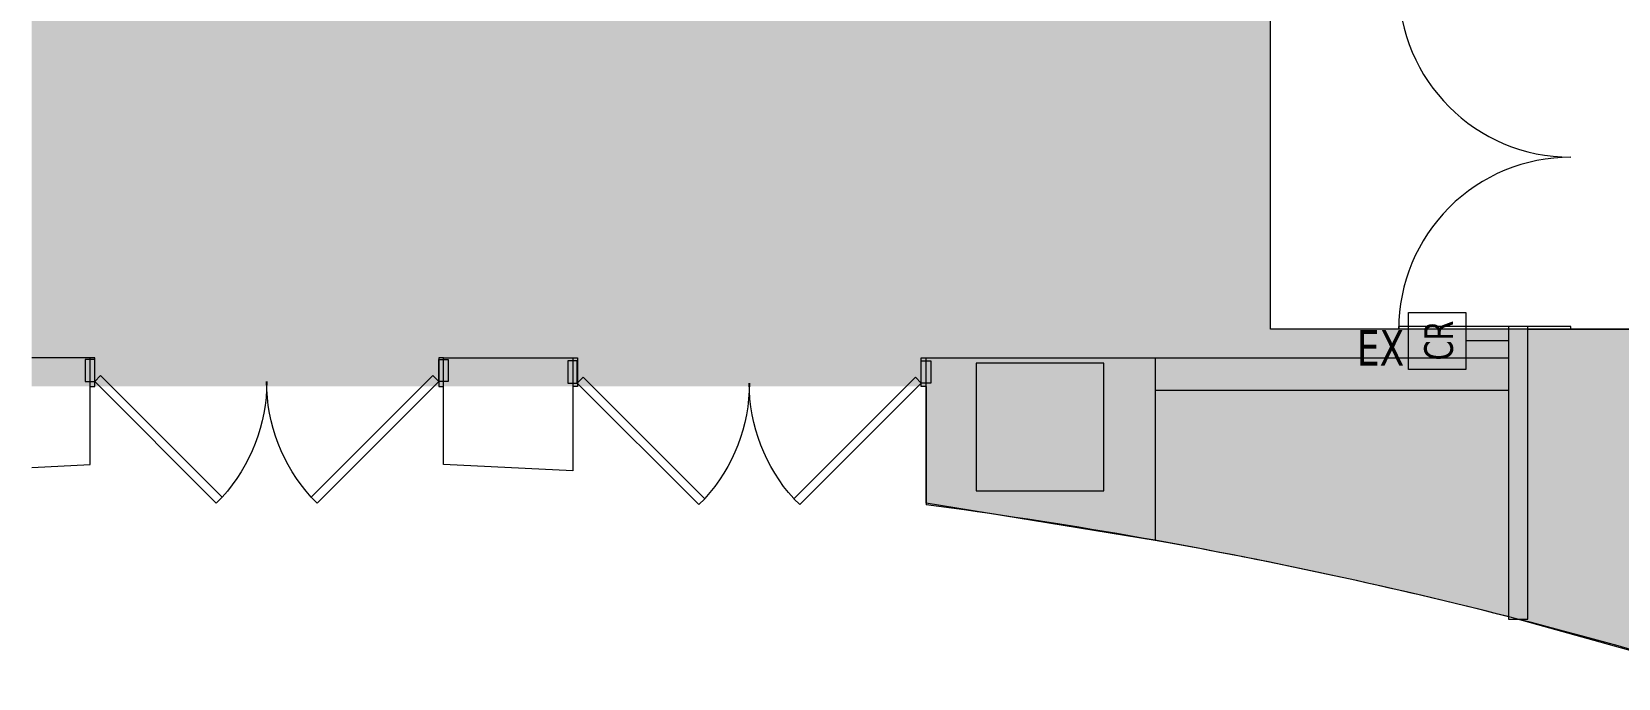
# Model space of a CAD drawing. Header units: inches. Extents: x 41 to 1584, y -595 to 378.
# Drawn here: x 187.1 to 519.4, y -380.3 to -244.9 of the extents above; entities that cross this region are included whole.
import ezdxf

# ---------------------------------------------------------------- set-up
doc = ezdxf.new("R2010")
doc.units = ezdxf.units.IN
doc.header["$MEASUREMENT"] = 0
for name, color, linetype, lineweight in [('A-ANNO-NOTE', 131, 'Continuous', 9), ('A-DETL', 90, 'Continuous', 9), ('A-DETL-GENF', 92, 'Continuous', 9), ('A-DOOR', 31, 'Continuous', 13), ('A-EXIST-DOOR', 250, 'Continuous', 9), ('A-EXIST-GLAZ', 250, 'Continuous', 9), ('A-WALL', 113, 'Continuous', 13), ('new block- skin dc_dwg', 8, 'Continuous', 9), ('S-EXIST-COLS', 250, 'Continuous', 9)]:
    doc.layers.add(name, color=color, linetype=linetype, lineweight=lineweight)
doc.styles.add('Tahoma', font='tahoma.ttf', dxfattribs={"width": 0.85, "height": 6})
doc.styles.add('Tahoma_1', font='tahoma.ttf', dxfattribs={"width": 0.85, "height": 7.5})

# ---------------------------------------------------------------- blocks, each defined once
blk = doc.blocks.new('new block- skin dc_dwg_EXIST-PR-36-DR-2066958-New Construction - Partition Plan')
at = {"layer": 'A-EXIST-DOOR'}
blk.add_line((36.05, 0), (36.05, -4), dxfattribs=at)
at = {"layer": 'A-EXIST-DOOR', "flags": 128}
for points in [[(-34.77, -1.24), (-36, 0), (-10.55, 25.46), (-9.31, 24.22)], [(34.81, -1.24), (36.05, 0), (10.59, 25.46), (9.35, 24.22)], [(-38, 0), (-36, 0), (-36, -4.62), (-38, -4.62)]]:
    blk.add_lwpolyline(points, close=True, dxfattribs=at)
blk.add_lwpolyline([(38.05, -4), (38.05, 0), (36.05, 0), (36.05, -4.62), (38.05, -4.62), (38.05, 0)], dxfattribs=at)
at = {"layer": 'A-EXIST-DOOR'}
for centre, start, end in [((-35.96, 0.01), 359.9805, 42.2511), ((36, 0.01), 137.7489, 180.0195)]:
    blk.add_arc(centre, 36, start, end, dxfattribs=at)
blk = doc.blocks.new('new block- skin dc_dwg-1925045-New Construction - Partition Plan')
at = {"layer": 'A-EXIST-GLAZ'}
blk.add_line((1653.18, 1029.84), (1727.18, 1029.84), dxfattribs=at)
at = {"layer": 'A-WALL', "color": 250, "lineweight": 9}
blk.add_line((1653.18, 1036.62), (1727.18, 1036.62), dxfattribs=at)
at = {"layer": 'A-WALL', "color": 250, "lineweight": 9, "flags": 128}
for points in [[(1731.18, 1042.62), (1777.58, 1042.62), (1777.58, 1041.12)], [(1417.89, 1013.63), (1430.11, 1014.22), (1430.11, 1036.62), (1417.89, 1036.62)], [(1430.11, 1030.62), (1431.11, 1030.62), (1431.11, 1036.62), (1430.11, 1036.62)], [(1531.18, 1036.62), (1532.18, 1036.62), (1532.18, 1030.62), (1531.18, 1030.62), (1531.18, 1012.92), (1504.11, 1014.22), (1504.11, 1036.62), (1503.11, 1036.62), (1503.11, 1030.62), (1504.11, 1030.62)], [(1504.11, 1036.62), (1531.18, 1036.62), (1531.18, 1030.62)], [(1605.18, 1030.62), (1604.18, 1030.62), (1604.18, 1036.62), (1605.18, 1036.62), (1653.18, 1036.62), (1653.18, 998.35), (1605.18, 1006.17), (1605.18, 1036.62)], [(1777.58, 984.86), (1777.58, 983.23), (1773.41, 969.47), (1729.01, 981.83)]]:
    blk.add_lwpolyline(points, dxfattribs=at)
at = {"layer": 'A-WALL', "color": 250, "lineweight": 9}
blk.add_arc((1467.12, -41.11), 1055.98, 75.74309, 79.85189, dxfattribs=at)
at = {"layer": 'S-EXIST-COLS', "flags": 128}
blk.add_lwpolyline([(1642.43, 1008.7), (1642.43, 1035.45), (1615.68, 1035.45), (1615.68, 1008.7)], close=True, dxfattribs=at)
at = {"extrusion": (0, 0, -1), "zscale": -1, "rotation": 180}
for p in [(-1467.07, 1031.62), (-1568.13, 1031.31)]:
    blk.add_blockref('new block- skin dc_dwg_EXIST-PR-36-DR-2066958-New Construction - Partition Plan', p, dxfattribs=at)
blk = doc.blocks.new('Double-Glass - No Frame - 72_ x 96_-1925541-New Construction - Partition Plan')
at = {"layer": 'A-DOOR', "color": 7, "lineweight": 20}
for p, q in [((-36, 41), (-35.5, 41)), ((-36, 5), (-36, 41)), ((-35.5, 5), (-35.5, 41)), ((35.5, 5), (35.5, 41)), ((36, 5), (36, 41)), ((-36, 5), (-35.5, 5)), ((36, 5), (35.5, 5))]:
    blk.add_line(p, q, dxfattribs=at)
at = {"layer": 'A-DOOR', "lineweight": 9}
for centre, start, end in [((-36, 5), 0, 90), ((36, 5), 90, 180)]:
    blk.add_arc(centre, 36, start, end, dxfattribs=at)

msp = doc.modelspace()

# ---------------------------------------------------------------- hatches: boundary and pattern name
at = {"layer": 'A-DETL-GENF'}
h = msp.add_hatch(color=9, dxfattribs=at)
h.paths.add_polyline_path([(542.63, -380.32), (546.8, -366.56), (546.8, -307.17), (446.55, -307.17), (446.55, -95.21), (327.43, -95.21), (327.43, -21.59), (335.12, -21.59), (335.12, -89.21), (542.72, -89.21), (542.72, 373.01), (421.56, 373.01), (421.56, 359.53), (403.33, 359.53), (403.33, 228.53), (448.73, 228.53), (485.79, 277.77), (488.61, 275.65), (450.48, 225.03), (403.33, 225.03), (403.33, 29.79), (379.33, 29.79), (379.33, 38.29), (336.33, 38.29), (336.33, 29.79), (312.33, 29.79), (312.33, 41.79), (399.83, 41.79), (399.83, 137.79), (379.33, 137.79), (379.33, 142), (336.33, 142), (336.33, 137.79), (315.18, 137.79), (315.18, 110.79), (301.43, 110.79), (301.43, 176.79), (315.18, 176.79), (315.18, 149.79), (336.33, 149.79), (336.33, 145.29), (379.33, 145.29), (379.33, 149.79), (399.83, 149.79), (399.83, 245.91), (315.18, 245.91), (315.18, 218.79), (301.43, 218.79), (301.43, 278.79), (315.18, 278.79), (315.18, 249.19), (399.83, 249.19), (399.83, 349.79), (315.18, 349.79), (315.18, 320.79), (301.43, 320.79), (301.43, 373.01), (187.1, 373.01), (187.1, -319.17), (374.39, -319.17), (374.39, -343.99), (395.71, -347.02), (416.97, -350.49), (438.15, -354.39), (459.25, -358.72), (480.26, -363.48), (501.16, -368.67), (521.95, -374.28), (534.46, -377.93)], flags=0)
h.paths.add_polyline_path([(301.43, -21.59), (301.43, 68.79), (308.62, 68.79), (308.62, -21.59)], flags=0)
h.paths.add_polyline_path([(416.09, 363.03), (416.09, 373.01), (314.09, 373.01), (314.09, 363.03), (403.33, 363.03)], flags=0)

# ---------------------------------------------------------------- linework, layer by layer
at = {"layer": 'A-ANNO-NOTE', "lineweight": 20}
for p, q in [((475.4, -315.67), (475.4, -303.67)), ((475.4, -303.67), (487.4, -303.67)), ((487.4, -303.67), (487.4, -315.67)), ((496.39, -309.67), (487.4, -309.67)), ((487.4, -315.67), (475.4, -315.67))]:
    msp.add_line(p, q, dxfattribs=at)
at = {"layer": 'A-DETL', "lineweight": 13}
for p, q in [((446.55, -307.17), (446.55, -95.21)), ((546.8, -307.17), (446.55, -307.17)), ((374.39, -319.17), (374.39, -343.99))]:
    msp.add_line(p, q, dxfattribs=at)
msp.add_arc((236.34, -1390.9), 1055.98, 73.13867, 82.48778, dxfattribs=at)
at = {"layer": 'A-WALL', "color": 7, "lineweight": 20}
for p, q in [((496.39, -306.67), (496.39, -367.96)), ((500.39, -306.67), (496.39, -306.67)), ((500.39, -367.96), (500.39, -306.67)), ((496.39, -367.96), (500.39, -367.96))]:
    msp.add_line(p, q, dxfattribs=at)

# ---------------------------------------------------------------- block references
at = {"layer": 'A-DOOR', "rotation": 89.99999999999991}
msp.add_blockref('Double-Glass - No Frame - 72_ x 96_-1925541-New Construction - Partition Plan', (514.39, -271.17), dxfattribs=at)
at = {"layer": 'new block- skin dc_dwg', "color": 250}
msp.add_blockref('new block- skin dc_dwg-1925045-New Construction - Partition Plan', (-1230.78, -1349.79), dxfattribs=at)

# ---------------------------------------------------------------- texts
at = {"layer": 'A-ANNO-NOTE', "insert": (478.72, -313.77), "char_height": 6, "width": 10.0444, "attachment_point": 1, "rotation": 90, "style": 'Tahoma'}
msp.add_mtext('CR', dxfattribs=at)
at = {"layer": 'A-ANNO-NOTE', "insert": (464.62, -307.34), "char_height": 7.5, "width": 11.8387, "attachment_point": 1, "line_spacing_factor": 0.994306, "style": 'Tahoma_1'}
msp.add_mtext('EX', dxfattribs=at)

doc.saveas('drawing.dxf')
